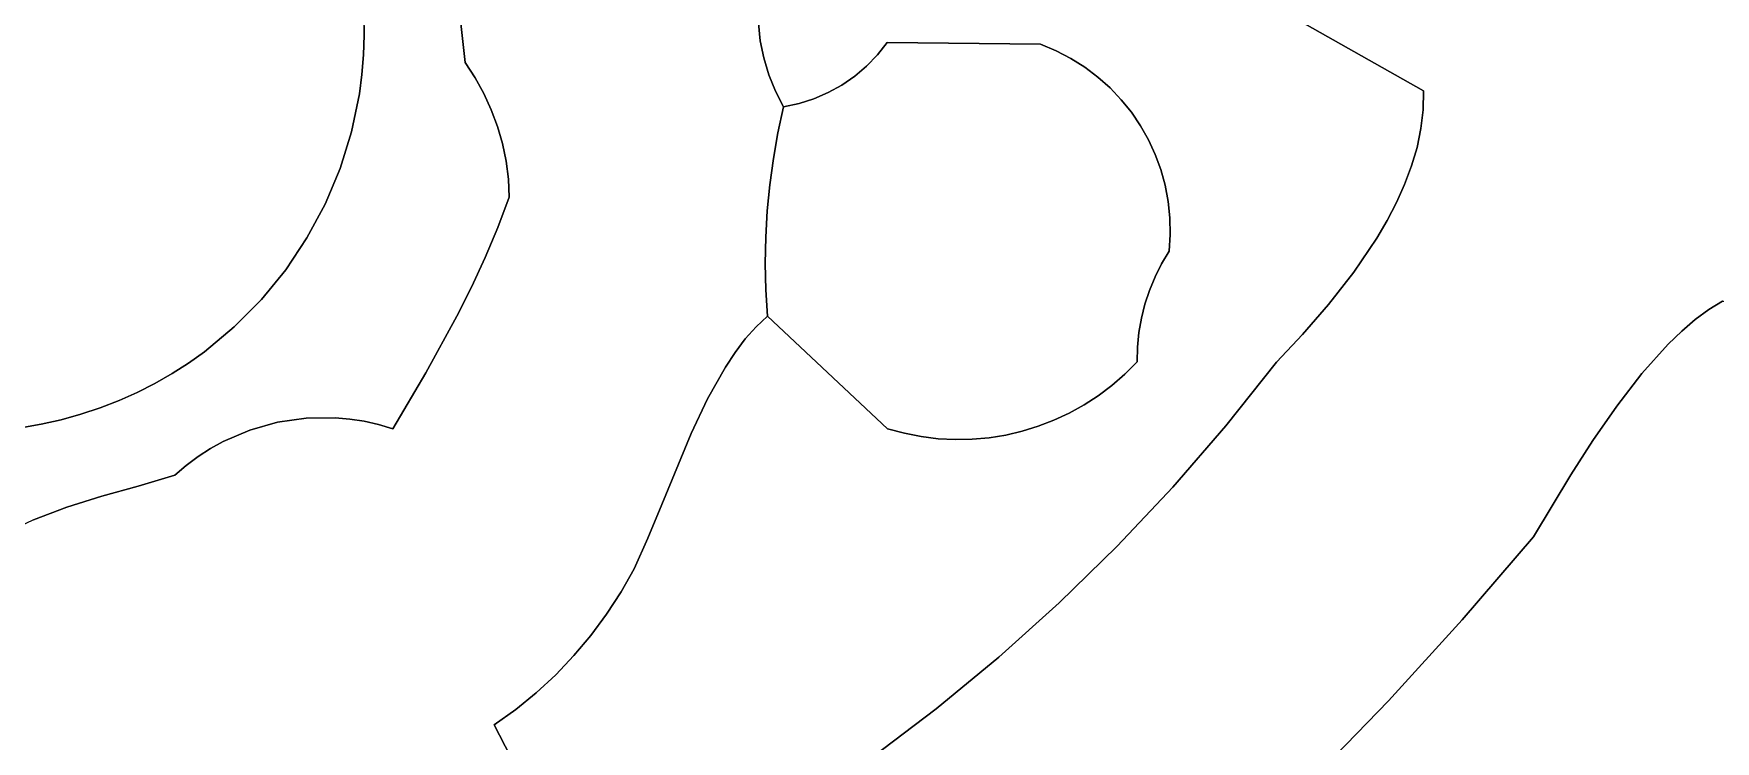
# Model space of a CAD drawing. Header units: inches. Extents: x 37.5 to 70.3, y 17.4 to 61.6.
# Drawn here: x 55.902 to 59.301, y 38.758 to 40.187 of the extents above; entities that cross this region are included whole.
import ezdxf

# ---------------------------------------------------------------- set-up
doc = ezdxf.new("R2010")
doc.units = ezdxf.units.IN
doc.layers.add('SURFACES_FOR_SKETCHUP', color=7, linetype='Continuous')

msp = doc.modelspace()

# ---------------------------------------------------------------- linework, layer by layer
at = {"layer": 'SURFACES_FOR_SKETCHUP'}
for points, invisible_edges in [([(58.1393, 41.606), (58.7106, 40.0717), (58.3012, 41.7128)], 3), ([(59.7893, 40.9385), (58.3012, 41.7128), (58.7106, 40.0717)], 11), ([(57.9761, 41.5013), (58.7106, 40.0717), (58.1393, 41.606)], 3), ([(58.7106, 40.0717), (57.9761, 41.5013), (57.6644, 40.6631)], 3), ([(54.9787, 39.9959), (56.5458, 40.3861), (55.5671, 40.9746)], 11), ([(59.8145, 40.9128), (59.7893, 40.9385), (58.7106, 40.0717)], 10), ([(59.8421, 40.8888), (59.8145, 40.9128), (58.7106, 40.0717)], 10), ([(58.7106, 40.0717), (59.315, 39.6473), (59.8421, 40.8888)], 11), ([(57.627, 40.1692), (57.6644, 40.6631), (57.3767, 40.3142)], 11), ([(57.9369, 40.1657), (57.6644, 40.6631), (57.627, 40.1692)], 3), ([(57.9684, 40.1526), (57.6644, 40.6631), (57.9369, 40.1657)], 3), ([(57.9982, 40.1371), (57.6644, 40.6631), (57.9684, 40.1526)], 3), ([(57.6644, 40.6631), (57.9982, 40.1371), (58.7106, 40.0717)], 3), ([(55.9573, 39.4075), (56.5458, 40.3861), (54.9787, 39.9959)], 11), ([(56.4542, 39.775), (56.5458, 40.3861), (55.9573, 39.4075)], 11), ([(56.4542, 39.775), (56.491, 39.8432), (56.5458, 40.3861)], 10), ([(56.5548, 40.3456), (56.5458, 40.3861), (56.491, 39.8432)], 10), ([(56.491, 39.8432), (56.521, 39.9147), (56.5548, 40.3456)], 10), ([(56.5617, 40.305), (56.5548, 40.3456), (56.521, 39.9147)], 10), ([(57.3767, 40.3142), (57.37, 40.2789), (57.627, 40.1692)], 10), ([(56.521, 39.9147), (56.5442, 39.9891), (56.5617, 40.305)], 10), ([(56.5665, 40.2646), (56.5617, 40.305), (56.5442, 39.9891)], 10), ([(57.37, 40.2789), (57.3668, 40.2434), (57.627, 40.1692)], 10), ([(56.5601, 40.0658), (56.5665, 40.2646), (56.5442, 39.9891)], 3), ([(56.5692, 40.2243), (56.5665, 40.2646), (56.5601, 40.0658)], 10), ([(56.8116, 40.0665), (57.3668, 40.2434), (56.7653, 40.2074)], 11), ([(57.3668, 40.2434), (56.8116, 40.0665), (57.3669, 40.208)], 3), ([(57.6072, 40.1442), (57.627, 40.1692), (57.3668, 40.2434)], 10), ([(57.3669, 40.208), (57.6072, 40.1442), (57.3668, 40.2434)], 3), ([(56.5692, 40.2243), (56.5601, 40.0658), (56.5699, 40.1842)], 3), ([(56.5699, 40.1842), (56.7653, 40.2074), (56.5692, 40.2243)], 3), ([(56.8267, 40.0336), (57.3669, 40.208), (56.8116, 40.0665)], 3), ([(57.3669, 40.208), (56.8267, 40.0336), (57.3704, 40.1728)], 3), ([(57.3704, 40.1728), (57.5611, 40.1011), (57.3669, 40.208)], 3), ([(57.5851, 40.1214), (57.3669, 40.208), (57.5611, 40.1011)], 3), ([(57.6072, 40.1442), (57.3669, 40.208), (57.5851, 40.1214)], 3), ([(56.5601, 40.0658), (56.5653, 40.1049), (56.5699, 40.1842)], 10), ([(56.5686, 40.1444), (56.5699, 40.1842), (56.5653, 40.1049)], 2), ([(56.5699, 40.1842), (56.5686, 40.1444), (56.7653, 40.2074)], 10), ([(56.7738, 40.1286), (56.7653, 40.2074), (56.5686, 40.1444)], 10), ([(56.7653, 40.2074), (56.7738, 40.1286), (56.7939, 40.0982)], 8), ([(56.7653, 40.2074), (56.7939, 40.0982), (56.8116, 40.0665)], 9), ([(56.5653, 40.1049), (56.7738, 40.1286), (56.5686, 40.1444)], 3), ([(56.8393, 39.9998), (57.3704, 40.1728), (56.8267, 40.0336)], 3), ([(57.3704, 40.1728), (56.8393, 39.9998), (57.3773, 40.138)], 3), ([(57.5352, 40.0832), (57.5611, 40.1011), (57.3704, 40.1728)], 10), ([(57.3704, 40.1728), (57.3773, 40.138), (57.5352, 40.0832)], 10), ([(57.9369, 40.1657), (57.5851, 40.1214), (57.5611, 40.1011)], 9), ([(57.5611, 40.1011), (58.1569, 39.6689), (57.9369, 40.1657)], 11), ([(57.9369, 40.1657), (57.6072, 40.1442), (57.5851, 40.1214)], 9), ([(57.9369, 40.1657), (57.627, 40.1692), (57.6072, 40.1442)], 8), ([(57.9369, 40.1657), (58.1569, 39.6689), (57.9684, 40.1526)], 3), ([(57.9684, 40.1526), (58.1569, 39.6689), (57.9982, 40.1371)], 3), ([(56.7738, 40.1286), (56.5601, 40.0658), (56.7939, 40.0982)], 3), ([(56.5601, 40.0658), (56.7738, 40.1286), (56.5653, 40.1049)], 3), ([(56.8493, 39.9651), (57.3773, 40.138), (56.8393, 39.9998)], 3), ([(57.3773, 40.138), (56.8493, 39.9651), (57.3874, 40.104)], 3), ([(57.3773, 40.138), (57.3874, 40.104), (57.5077, 40.068)], 10), ([(57.5352, 40.0832), (57.3773, 40.138), (57.5077, 40.068)], 3), ([(58.0264, 40.1192), (58.7106, 40.0717), (57.9982, 40.1371)], 3), ([(57.9982, 40.1371), (58.1569, 39.6689), (58.0264, 40.1192)], 3), ([(58.0528, 40.0993), (58.7106, 40.0717), (58.0264, 40.1192)], 3), ([(58.0264, 40.1192), (58.1569, 39.6689), (58.0528, 40.0993)], 3), ([(56.7939, 40.0982), (56.5601, 40.0658), (56.8116, 40.0665)], 3), ([(57.3968, 39.9348), (57.3874, 40.104), (56.8493, 39.9651)], 11), ([(57.3814, 39.7763), (58.1477, 39.6411), (57.5611, 40.1011)], 11), ([(57.5611, 40.1011), (57.5352, 40.0832), (57.3814, 39.7763)], 10), ([(57.3845, 39.8293), (57.3814, 39.7763), (57.5352, 40.0832)], 10), ([(57.3845, 39.8293), (57.5352, 40.0832), (57.3896, 39.8822)], 3), ([(57.4061, 39.9872), (57.4008, 40.071), (57.3874, 40.104)], 9), ([(57.4061, 39.9872), (57.3874, 40.104), (57.3968, 39.9348)], 3), ([(57.3874, 40.104), (57.4008, 40.071), (57.4788, 40.0555)], 10), ([(57.5077, 40.068), (57.3874, 40.104), (57.4788, 40.0555)], 3), ([(57.5077, 40.068), (57.3896, 39.8822), (57.5352, 40.0832)], 3), ([(58.1569, 39.6689), (57.5611, 40.1011), (58.1477, 39.6411)], 3), ([(58.0773, 40.0774), (58.7106, 40.0717), (58.0528, 40.0993)], 3), ([(58.0528, 40.0993), (58.1569, 39.6689), (58.0773, 40.0774)], 3), ([(58.0773, 40.0774), (58.0998, 40.0537), (58.7106, 40.0717)], 10), ([(58.0773, 40.0774), (58.1569, 39.6689), (58.0998, 40.0537)], 3), ([(56.8116, 40.0665), (56.5442, 39.9891), (56.8267, 40.0336)], 3), ([(56.5442, 39.9891), (56.8116, 40.0665), (56.5601, 40.0658)], 3), ([(57.3896, 39.8822), (57.5077, 40.068), (57.3968, 39.9348)], 3), ([(57.4788, 40.0555), (57.3968, 39.9348), (57.5077, 40.068)], 3), ([(57.4061, 39.9872), (57.3968, 39.9348), (57.4788, 40.0555)], 10), ([(57.4061, 39.9872), (57.4174, 40.0392), (57.4008, 40.071)], 8), ([(57.4486, 40.0459), (57.4788, 40.0555), (57.4008, 40.071)], 10), ([(57.4174, 40.0392), (57.4486, 40.0459), (57.4008, 40.071)], 2), ([(57.4486, 40.0459), (57.4061, 39.9872), (57.4788, 40.0555)], 3), ([(57.4174, 40.0392), (57.4061, 39.9872), (57.4486, 40.0459)], 2), ([(58.0998, 40.0537), (58.1203, 40.0283), (58.7106, 40.0717)], 10), ([(58.0998, 40.0537), (58.1569, 39.6689), (58.1203, 40.0283)], 3), ([(58.1203, 40.0283), (58.1386, 40.0013), (58.7106, 40.0717)], 10), ([(58.1386, 40.0013), (58.1546, 39.973), (58.7106, 40.0717)], 10), ([(58.1546, 39.973), (58.1684, 39.9434), (58.7106, 40.0717)], 10), ([(58.7099, 40.0335), (58.7106, 40.0717), (58.1684, 39.9434)], 10), ([(58.7099, 40.0335), (59.315, 39.6473), (58.7106, 40.0717)], 3), ([(56.8267, 40.0336), (56.5442, 39.9891), (56.8393, 39.9998)], 3), ([(58.1682, 39.6961), (58.1203, 40.0283), (58.1569, 39.6689)], 3), ([(58.1203, 40.0283), (58.1682, 39.6961), (58.1386, 40.0013)], 3), ([(58.7055, 39.9955), (58.7099, 40.0335), (58.1684, 39.9434)], 10), ([(58.7055, 39.9955), (59.2874, 39.6304), (58.7099, 40.0335)], 3), ([(59.315, 39.6473), (58.7099, 40.0335), (59.2874, 39.6304)], 3), ([(54.9787, 39.9959), (55.3462, 39.499), (55.9573, 39.4075)], 11), ([(56.5442, 39.9891), (56.521, 39.9147), (56.8566, 39.9296)], 10), ([(56.8393, 39.9998), (56.5442, 39.9891), (56.8493, 39.9651)], 3), ([(56.8493, 39.9651), (56.5442, 39.9891), (56.8566, 39.9296)], 3), ([(58.1386, 40.0013), (58.1682, 39.6961), (58.1546, 39.973)], 3), ([(58.1546, 39.973), (58.1682, 39.6961), (58.1684, 39.9434)], 3), ([(58.6976, 39.9576), (58.7055, 39.9955), (58.1684, 39.9434)], 10), ([(58.6976, 39.9576), (59.2599, 39.61), (58.7055, 39.9955)], 3), ([(59.2874, 39.6304), (58.7055, 39.9955), (59.2599, 39.61)], 3), ([(56.8566, 39.9296), (57.3968, 39.9348), (56.8493, 39.9651)], 3), ([(58.1684, 39.9434), (58.1682, 39.6961), (58.1797, 39.9127)], 3), ([(58.1684, 39.9434), (58.1797, 39.9127), (58.6976, 39.9576)], 10), ([(58.6865, 39.9201), (58.6976, 39.9576), (58.1797, 39.9127)], 10), ([(58.6865, 39.9201), (59.2325, 39.5865), (58.6976, 39.9576)], 3), ([(59.2599, 39.61), (58.6976, 39.9576), (59.2325, 39.5865)], 3), ([(56.521, 39.9147), (56.491, 39.8432), (56.814, 39.735)], 10), ([(56.8566, 39.9296), (56.521, 39.9147), (56.8612, 39.8936)], 3), ([(56.8397, 39.7955), (56.8612, 39.8936), (56.521, 39.9147)], 11), ([(56.814, 39.735), (56.8397, 39.7955), (56.521, 39.9147)], 10), ([(56.8566, 39.9296), (56.8612, 39.8936), (57.3968, 39.9348)], 10), ([(57.3896, 39.8822), (57.3968, 39.9348), (56.8612, 39.8936)], 10), ([(58.1797, 39.9127), (58.1682, 39.6961), (58.1884, 39.881)], 3), ([(58.6725, 39.8829), (58.6865, 39.9201), (58.1797, 39.9127)], 10), ([(58.6559, 39.8462), (58.6725, 39.8829), (58.1797, 39.9127)], 10), ([(58.1797, 39.9127), (58.1884, 39.881), (58.6559, 39.8462)], 10), ([(58.6725, 39.8829), (59.2053, 39.5601), (58.6865, 39.9201)], 3), ([(59.2325, 39.5865), (58.6865, 39.9201), (59.2053, 39.5601)], 3), ([(56.8631, 39.8573), (56.8612, 39.8936), (56.8397, 39.7955)], 2), ([(56.8612, 39.8936), (56.8631, 39.8573), (57.3896, 39.8822)], 10), ([(57.3845, 39.8293), (57.3896, 39.8822), (56.8631, 39.8573)], 10), ([(58.1884, 39.881), (58.1682, 39.6961), (58.1946, 39.8485)], 3), ([(58.6371, 39.81), (58.6559, 39.8462), (58.1884, 39.881)], 10), ([(58.6371, 39.81), (58.1884, 39.881), (58.6162, 39.7745)], 3), ([(58.1946, 39.8485), (58.6162, 39.7745), (58.1884, 39.881)], 3), ([(58.6559, 39.8462), (59.1522, 39.5007), (58.6725, 39.8829)], 3), ([(59.2053, 39.5601), (58.6725, 39.8829), (59.1522, 39.5007)], 3), ([(56.491, 39.8432), (56.4542, 39.775), (56.7864, 39.6755)], 10), ([(56.7864, 39.6755), (56.814, 39.735), (56.491, 39.8432)], 10), ([(56.8631, 39.8573), (56.8397, 39.7955), (57.3805, 39.7232)], 10), ([(57.3814, 39.7763), (56.8631, 39.8573), (57.3805, 39.7232)], 3), ([(57.3814, 39.7763), (57.3845, 39.8293), (56.8631, 39.8573)], 10), ([(58.1946, 39.8485), (58.1682, 39.6961), (58.1981, 39.8154)], 3), ([(58.6162, 39.7745), (58.1946, 39.8485), (58.5697, 39.7057)], 3), ([(58.1981, 39.8154), (58.5697, 39.7057), (58.1946, 39.8485)], 3), ([(58.6371, 39.81), (59.1522, 39.5007), (58.6559, 39.8462)], 3), ([(58.1814, 39.7223), (58.1981, 39.8154), (58.1682, 39.6961)], 3), ([(58.1988, 39.7817), (58.1981, 39.8154), (58.1814, 39.7223)], 10), ([(58.1988, 39.7817), (58.5697, 39.7057), (58.1981, 39.8154)], 3), ([(58.6162, 39.7745), (59.1012, 39.4348), (58.6371, 39.81)], 3), ([(59.1522, 39.5007), (58.6371, 39.81), (59.1012, 39.4348)], 3), ([(56.4542, 39.775), (55.9573, 39.4075), (56.4112, 39.7105)], 3), ([(56.4112, 39.7105), (56.7571, 39.617), (56.4542, 39.775)], 3), ([(56.7864, 39.6755), (56.4542, 39.775), (56.7571, 39.617)], 3), ([(56.814, 39.735), (57.2999, 39.5141), (56.8397, 39.7955)], 3), ([(57.3194, 39.5436), (57.3805, 39.7232), (56.8397, 39.7955)], 11), ([(57.3194, 39.5436), (56.8397, 39.7955), (57.2999, 39.5141)], 3), ([(57.3805, 39.7232), (57.6957, 39.3736), (57.3814, 39.7763)], 3), ([(58.1477, 39.6411), (57.3814, 39.7763), (57.7644, 39.3677)], 11), ([(57.7301, 39.3694), (57.3814, 39.7763), (57.6957, 39.3736)], 3), ([(57.7644, 39.3677), (57.3814, 39.7763), (57.7301, 39.3694)], 3), ([(58.1967, 39.7477), (58.1988, 39.7817), (58.1814, 39.7223)], 2), ([(58.1967, 39.7477), (58.5188, 39.6406), (58.1988, 39.7817)], 3), ([(58.5697, 39.7057), (58.1988, 39.7817), (58.5188, 39.6406)], 3), ([(58.5697, 39.7057), (59.1012, 39.4348), (58.6162, 39.7745)], 3), ([(56.7864, 39.6755), (57.2638, 39.4496), (56.814, 39.735)], 3), ([(57.2999, 39.5141), (56.814, 39.735), (57.2638, 39.4496)], 3), ([(58.1814, 39.7223), (58.4136, 39.524), (58.1967, 39.7477)], 3), ([(58.466, 39.5798), (58.1967, 39.7477), (58.4136, 39.524)], 3), ([(58.5188, 39.6406), (58.1967, 39.7477), (58.466, 39.5798)], 3), ([(55.9974, 39.4186), (56.4112, 39.7105), (55.9573, 39.4075)], 3), ([(56.4112, 39.7105), (55.9974, 39.4186), (56.3621, 39.6504)], 3), ([(56.4112, 39.7105), (56.3621, 39.6504), (56.5112, 39.4116)], 10), ([(56.5112, 39.4116), (56.6944, 39.5021), (56.4112, 39.7105)], 11), ([(56.7571, 39.617), (56.4112, 39.7105), (56.6944, 39.5021)], 3), ([(57.34, 39.5708), (57.3805, 39.7232), (57.3194, 39.5436)], 3), ([(57.3805, 39.7232), (57.34, 39.5708), (57.3817, 39.67)], 3), ([(57.6957, 39.3736), (57.3805, 39.7232), (57.6615, 39.3803)], 3), ([(57.3817, 39.67), (57.6276, 39.3894), (57.3805, 39.7232)], 3), ([(57.6615, 39.3803), (57.3805, 39.7232), (57.6276, 39.3894)], 3), ([(58.1682, 39.6961), (58.4136, 39.524), (58.1814, 39.7223)], 3), ([(58.5188, 39.6406), (59.0084, 39.2967), (58.5697, 39.7057)], 3), ([(59.053, 39.3658), (58.5697, 39.7057), (59.0084, 39.2967)], 3), ([(59.1012, 39.4348), (58.5697, 39.7057), (59.053, 39.3658)], 3), ([(56.7571, 39.617), (57.2638, 39.4496), (56.7864, 39.6755)], 3), ([(57.3618, 39.5953), (57.3817, 39.67), (57.34, 39.5708)], 3), ([(57.3618, 39.5953), (57.3849, 39.6168), (57.3817, 39.67)], 8), ([(57.3849, 39.6168), (57.6276, 39.3894), (57.3817, 39.67)], 2), ([(58.1477, 39.6411), (58.4136, 39.524), (58.1569, 39.6689)], 3), ([(58.1569, 39.6689), (58.4136, 39.524), (58.1682, 39.6961)], 3), ([(55.9974, 39.4186), (56.0364, 39.4315), (56.3621, 39.6504)], 10), ([(56.3073, 39.5951), (56.3621, 39.6504), (56.0364, 39.4315)], 10), ([(56.3073, 39.5951), (56.4526, 39.411), (56.3621, 39.6504)], 3), ([(56.5112, 39.4116), (56.3621, 39.6504), (56.4526, 39.411)], 3), ([(57.7987, 39.3684), (58.1477, 39.6411), (57.7644, 39.3677)], 3), ([(57.8326, 39.3714), (58.1477, 39.6411), (57.7987, 39.3684)], 3), ([(57.8663, 39.3768), (58.1477, 39.6411), (57.8326, 39.3714)], 3), ([(57.8994, 39.3844), (58.1477, 39.6411), (57.8663, 39.3768)], 3), ([(57.8994, 39.3844), (57.9319, 39.3944), (58.1477, 39.6411)], 10), ([(58.1406, 39.6126), (58.1477, 39.6411), (57.9319, 39.3944)], 10), ([(58.1477, 39.6411), (58.1406, 39.6126), (58.4136, 39.524)], 10), ([(58.466, 39.5798), (59.0084, 39.2967), (58.5188, 39.6406)], 3), ([(59.2874, 39.6304), (59.2599, 39.61), (59.3784, 39.6261)], 10), ([(59.3784, 39.6261), (59.315, 39.6473), (59.2874, 39.6304)], 8), ([(56.6944, 39.5021), (57.2309, 39.38), (56.7571, 39.617)], 3), ([(57.2638, 39.4496), (56.7571, 39.617), (57.2309, 39.38)], 3), ([(57.3849, 39.6168), (57.3618, 39.5953), (57.6276, 39.3894)], 2), ([(57.9319, 39.3944), (57.9637, 39.4066), (58.1406, 39.6126)], 10), ([(57.9637, 39.4066), (57.9947, 39.421), (58.1406, 39.6126)], 10), ([(57.9947, 39.421), (58.0246, 39.4375), (58.1406, 39.6126)], 10), ([(58.1357, 39.5837), (58.1406, 39.6126), (58.0246, 39.4375)], 10), ([(58.1406, 39.6126), (58.1357, 39.5837), (58.4136, 39.524)], 10), ([(59.1522, 39.5007), (59.44, 39.6009), (59.2053, 39.5601)], 3), ([(59.44, 39.6009), (59.1522, 39.5007), (59.4997, 39.5717)], 3), ([(59.2053, 39.5601), (59.44, 39.6009), (59.2325, 39.5865)], 3), ([(59.2325, 39.5865), (59.3784, 39.6261), (59.2599, 39.61)], 3), ([(59.3784, 39.6261), (59.2325, 39.5865), (59.44, 39.6009)], 3), ([(56.0364, 39.4315), (56.0744, 39.4462), (56.3073, 39.5951)], 10), ([(56.247, 39.545), (56.3073, 39.5951), (56.0744, 39.4462)], 10), ([(56.247, 39.545), (56.3948, 39.4026), (56.3073, 39.5951)], 3), ([(56.4526, 39.411), (56.3073, 39.5951), (56.3948, 39.4026)], 3), ([(57.3194, 39.5436), (57.6276, 39.3894), (57.34, 39.5708)], 3), ([(57.34, 39.5708), (57.6276, 39.3894), (57.3618, 39.5953)], 3), ([(58.0246, 39.4375), (58.0535, 39.4562), (58.1357, 39.5837)], 10), ([(58.0811, 39.477), (58.1357, 39.5837), (58.0535, 39.4562)], 3), ([(58.1357, 39.5837), (58.0811, 39.477), (58.1329, 39.5544)], 3), ([(58.1329, 39.5544), (58.4136, 39.524), (58.1357, 39.5837)], 3), ([(58.4136, 39.524), (58.933, 39.1711), (58.466, 39.5798)], 3), ([(59.0084, 39.2967), (58.466, 39.5798), (58.933, 39.1711)], 3), ([(59.4997, 39.5717), (59.1522, 39.5007), (59.5574, 39.5388)], 3), ([(56.1113, 39.4627), (56.247, 39.545), (56.0744, 39.4462)], 3), ([(56.1113, 39.4627), (56.147, 39.4809), (56.247, 39.545)], 10), ([(56.2149, 39.5221), (56.247, 39.545), (56.147, 39.4809)], 10), ([(56.2149, 39.5221), (56.3386, 39.3868), (56.247, 39.545)], 3), ([(56.3948, 39.4026), (56.247, 39.545), (56.3386, 39.3868)], 3), ([(57.2999, 39.5141), (57.6276, 39.3894), (57.3194, 39.5436)], 3), ([(58.1074, 39.4999), (58.1329, 39.5544), (58.0811, 39.477)], 3), ([(58.1074, 39.4999), (58.1322, 39.5248), (58.1329, 39.5544)], 8), ([(58.1322, 39.5248), (58.4136, 39.524), (58.1329, 39.5544)], 3), ([(59.5574, 39.5388), (59.1012, 39.4348), (59.6127, 39.5021)], 3), ([(59.1012, 39.4348), (59.5574, 39.5388), (59.1522, 39.5007)], 3), ([(55.3462, 39.499), (55.4144, 39.4623), (55.9573, 39.4075)], 10), ([(56.1816, 39.5007), (56.2149, 39.5221), (56.147, 39.4809)], 2), ([(56.147, 39.4809), (56.259, 39.3494), (56.1816, 39.5007)], 3), ([(56.1816, 39.5007), (56.2848, 39.3637), (56.2149, 39.5221)], 3), ([(56.2848, 39.3637), (56.1816, 39.5007), (56.259, 39.3494)], 3), ([(56.3386, 39.3868), (56.2149, 39.5221), (56.2848, 39.3637)], 3), ([(56.5406, 39.4091), (56.6944, 39.5021), (56.5112, 39.4116)], 3), ([(56.5699, 39.4045), (56.6944, 39.5021), (56.5406, 39.4091)], 3), ([(56.599, 39.398), (56.6944, 39.5021), (56.5699, 39.4045)], 3), ([(56.6278, 39.3894), (56.6944, 39.5021), (56.599, 39.398)], 2), ([(56.6278, 39.3894), (57.1434, 39.1687), (56.6944, 39.5021)], 3), ([(57.1715, 39.2368), (56.6944, 39.5021), (57.1434, 39.1687)], 3), ([(57.2309, 39.38), (56.6944, 39.5021), (57.1715, 39.2368)], 3), ([(57.2638, 39.4496), (57.6276, 39.3894), (57.2999, 39.5141)], 3), ([(58.1074, 39.4999), (58.0811, 39.477), (58.2041, 39.2713)], 10), ([(58.1074, 39.4999), (58.3114, 39.3954), (58.1322, 39.5248)], 3), ([(58.3114, 39.3954), (58.1074, 39.4999), (58.2041, 39.2713)], 3), ([(58.4136, 39.524), (58.1322, 39.5248), (58.3114, 39.3954)], 3), ([(58.3114, 39.3954), (58.7891, 39.0034), (58.4136, 39.524)], 3), ([(58.7891, 39.0034), (58.933, 39.1711), (58.4136, 39.524)], 10), ([(59.053, 39.3658), (59.6127, 39.5021), (59.1012, 39.4348)], 3), ([(59.6127, 39.5021), (59.053, 39.3658), (59.6656, 39.4619)], 3), ([(55.9573, 39.4075), (55.4144, 39.4623), (55.9168, 39.3985)], 3), ([(55.4859, 39.4322), (55.9168, 39.3985), (55.4144, 39.4623)], 3), ([(56.0744, 39.4462), (56.1872, 39.2961), (56.1113, 39.4627)], 3), ([(56.1113, 39.4627), (56.2101, 39.3156), (56.147, 39.4809)], 3), ([(56.2101, 39.3156), (56.1113, 39.4627), (56.1872, 39.2961)], 3), ([(56.234, 39.3334), (56.147, 39.4809), (56.2101, 39.3156)], 3), ([(56.259, 39.3494), (56.147, 39.4809), (56.234, 39.3334)], 3), ([(58.0811, 39.477), (58.0535, 39.4562), (58.2041, 39.2713)], 10), ([(59.6656, 39.4619), (59.053, 39.3658), (59.7159, 39.4182)], 3), ([(55.9168, 39.3985), (55.4859, 39.4322), (55.8762, 39.3916)], 3), ([(55.9974, 39.4186), (56.0399, 39.2531), (56.0364, 39.4315)], 3), ([(56.0364, 39.4315), (56.1131, 39.2738), (56.0744, 39.4462)], 3), ([(56.1131, 39.2738), (56.0364, 39.4315), (56.0399, 39.2531)], 3), ([(56.1131, 39.2738), (56.1872, 39.2961), (56.0744, 39.4462)], 10), ([(57.2309, 39.38), (57.6276, 39.3894), (57.2638, 39.4496)], 3), ([(58.0246, 39.4375), (57.9947, 39.421), (58.2041, 39.2713)], 10), ([(58.0535, 39.4562), (58.0246, 39.4375), (58.2041, 39.2713)], 10), ([(55.8762, 39.3916), (55.9688, 39.2313), (55.9168, 39.3985)], 3), ([(55.9168, 39.3985), (55.9688, 39.2313), (55.9573, 39.4075)], 3), ([(55.9573, 39.4075), (56.0399, 39.2531), (55.9974, 39.4186)], 3), ([(56.0399, 39.2531), (55.9573, 39.4075), (55.9688, 39.2313)], 3), ([(56.3948, 39.4026), (56.3386, 39.3868), (56.8326, 38.7916)], 10), ([(56.3948, 39.4026), (56.8326, 38.7916), (56.4526, 39.411)], 3), ([(56.4526, 39.411), (56.8326, 38.7916), (56.5112, 39.4116)], 3), ([(56.5112, 39.4116), (56.8326, 38.7916), (56.5406, 39.4091)], 3), ([(56.5699, 39.4045), (56.5406, 39.4091), (56.8326, 38.7916)], 10), ([(56.599, 39.398), (56.5699, 39.4045), (56.8326, 38.7916)], 10), ([(56.6278, 39.3894), (56.599, 39.398), (56.8326, 38.7916)], 10), ([(57.9319, 39.3944), (57.8994, 39.3844), (58.0917, 39.1521)], 10), ([(57.9637, 39.4066), (57.9319, 39.3944), (58.0917, 39.1521)], 10), ([(57.9947, 39.421), (57.9637, 39.4066), (58.0917, 39.1521)], 10), ([(58.0917, 39.1521), (58.2041, 39.2713), (57.9947, 39.421)], 10), ([(58.2041, 39.2713), (58.7891, 39.0034), (58.3114, 39.3954)], 3), ([(59.0084, 39.2967), (59.7159, 39.4182), (59.053, 39.3658)], 3), ([(59.7159, 39.4182), (59.0084, 39.2967), (59.7633, 39.3712)], 3), ([(55.9688, 39.2313), (55.8762, 39.3916), (55.9013, 39.2055)], 3), ([(56.2848, 39.3637), (56.259, 39.3494), (56.8326, 38.7916)], 10), ([(56.3386, 39.3868), (56.2848, 39.3637), (56.8326, 38.7916)], 10), ([(57.0889, 39.06), (57.1153, 39.1067), (56.6278, 39.3894)], 10), ([(57.028, 38.9722), (57.0598, 39.0151), (56.6278, 39.3894)], 10), ([(56.9936, 38.9315), (57.028, 38.9722), (56.6278, 39.3894)], 10), ([(56.8762, 38.8228), (56.9176, 38.8566), (56.6278, 39.3894)], 10), ([(56.8326, 38.7916), (56.8762, 38.8228), (56.6278, 39.3894)], 10), ([(56.9568, 38.8929), (56.9936, 38.9315), (56.6278, 39.3894)], 10), ([(57.0598, 39.0151), (57.0889, 39.06), (56.6278, 39.3894)], 10), ([(56.9176, 38.8566), (56.9568, 38.8929), (56.6278, 39.3894)], 10), ([(57.1434, 39.1687), (56.6278, 39.3894), (57.1153, 39.1067)], 3), ([(57.1715, 39.2368), (57.6276, 39.3894), (57.2309, 39.38)], 3), ([(57.6276, 39.3894), (57.1715, 39.2368), (57.7261, 38.8241)], 11), ([(57.6615, 39.3803), (57.6276, 39.3894), (57.7261, 38.8241)], 10), ([(57.7261, 38.8241), (57.8526, 38.9283), (57.6615, 39.3803)], 10), ([(57.6957, 39.3736), (57.6615, 39.3803), (57.8526, 38.9283)], 10), ([(57.7301, 39.3694), (57.6957, 39.3736), (57.8526, 38.9283)], 10), ([(57.7644, 39.3677), (57.7301, 39.3694), (57.8526, 38.9283)], 10), ([(57.7987, 39.3684), (57.7644, 39.3677), (57.9745, 39.0377)], 10), ([(57.8526, 38.9283), (57.9745, 39.0377), (57.7644, 39.3677)], 10), ([(57.8326, 39.3714), (57.7987, 39.3684), (57.9745, 39.0377)], 10), ([(57.8663, 39.3768), (57.8326, 39.3714), (57.9745, 39.0377)], 10), ([(57.8994, 39.3844), (57.8663, 39.3768), (58.0917, 39.1521)], 10), ([(57.9745, 39.0377), (58.0917, 39.1521), (57.8663, 39.3768)], 10), ([(58.7891, 39.0034), (59.7633, 39.3712), (58.933, 39.1711)], 3), ([(58.7891, 39.0034), (60.2509, 37.8714), (59.7633, 39.3712)], 11), ([(58.933, 39.1711), (59.7633, 39.3712), (59.0084, 39.2967)], 3), ([(56.2101, 39.3156), (56.8326, 38.7916), (56.234, 39.3334)], 3), ([(56.234, 39.3334), (56.8326, 38.7916), (56.259, 39.3494)], 3), ([(56.1872, 39.2961), (56.1131, 39.2738), (56.2948, 38.4781)], 10), ([(56.1872, 39.2961), (56.8326, 38.7916), (56.2101, 39.3156)], 3), ([(56.3686, 38.4797), (56.8326, 38.7916), (56.1872, 39.2961)], 11), ([(56.2948, 38.4781), (56.3686, 38.4797), (56.1872, 39.2961)], 10), ([(56.1131, 39.2738), (56.0399, 39.2531), (56.2177, 38.4736)], 10), ([(56.2177, 38.4736), (56.2948, 38.4781), (56.1131, 39.2738)], 10), ([(58.0917, 39.1521), (58.6401, 38.8402), (58.2041, 39.2713)], 3), ([(58.7891, 39.0034), (58.2041, 39.2713), (58.6401, 38.8402)], 3), ([(55.9688, 39.2313), (55.9013, 39.2055), (56.1387, 38.4662)], 10), ([(56.0399, 39.2531), (55.9688, 39.2313), (56.1387, 38.4662)], 10), ([(56.1387, 38.4662), (56.2177, 38.4736), (56.0399, 39.2531)], 10), ([(57.1434, 39.1687), (57.7261, 38.8241), (57.1715, 39.2368)], 3), ([(55.8693, 39.1902), (55.6954, 39.0067), (56.1387, 38.4662)], 11), ([(55.9013, 39.2055), (55.8693, 39.1902), (56.1387, 38.4662)], 10), ([(57.1434, 39.1687), (57.1153, 39.1067), (57.5952, 38.7253)], 10), ([(57.5952, 38.7253), (57.7261, 38.8241), (57.1434, 39.1687)], 10), ([(57.9745, 39.0377), (58.4861, 38.6818), (58.0917, 39.1521)], 3), ([(58.6401, 38.8402), (58.0917, 39.1521), (58.4861, 38.6818)], 3), ([(57.1153, 39.1067), (57.0889, 39.06), (57.5952, 38.7253)], 10), ([(57.0598, 39.0151), (57.4601, 38.6319), (57.0889, 39.06)], 3), ([(57.4601, 38.6319), (57.5952, 38.7253), (57.0889, 39.06)], 10), ([(57.8526, 38.9283), (58.3272, 38.5283), (57.9745, 39.0377)], 3), ([(58.4861, 38.6818), (57.9745, 39.0377), (58.3272, 38.5283)], 3), ([(55.9023, 38.4265), (55.6954, 39.0067), (55.8279, 38.4076)], 3), ([(55.9797, 38.4426), (55.6954, 39.0067), (55.9023, 38.4265)], 3), ([(56.0589, 38.4558), (55.6954, 39.0067), (55.9797, 38.4426)], 3), ([(56.0589, 38.4558), (56.1387, 38.4662), (55.6954, 39.0067)], 10), ([(57.0598, 39.0151), (57.028, 38.9722), (57.4601, 38.6319)], 10), ([(58.6401, 38.8402), (60.1261, 37.7234), (58.7891, 39.0034)], 3), ([(60.2509, 37.8714), (58.7891, 39.0034), (60.1261, 37.7234)], 3), ([(57.028, 38.9722), (56.9936, 38.9315), (57.3648, 38.5543)], 10), ([(57.4138, 38.5913), (57.028, 38.9722), (57.3648, 38.5543)], 3), ([(57.4601, 38.6319), (57.028, 38.9722), (57.4138, 38.5913)], 3), ([(56.9936, 38.9315), (56.9568, 38.8929), (57.3134, 38.521)], 10), ([(57.3134, 38.521), (57.3648, 38.5543), (56.9936, 38.9315)], 10), ([(57.7261, 38.8241), (58.1024, 38.3497), (57.8526, 38.9283)], 3), ([(58.3272, 38.5283), (57.8526, 38.9283), (58.1024, 38.3497)], 11), ([(56.9568, 38.8929), (56.9176, 38.8566), (57.2041, 38.4662)], 10), ([(57.2597, 38.4916), (57.3134, 38.521), (56.9568, 38.8929)], 10), ([(57.2597, 38.4916), (56.9568, 38.8929), (57.2041, 38.4662)], 3), ([(56.9176, 38.8566), (56.8762, 38.8228), (57.0878, 38.4276)], 10), ([(57.0878, 38.4276), (57.1467, 38.4448), (56.9176, 38.8566)], 10), ([(57.2041, 38.4662), (56.9176, 38.8566), (57.1467, 38.4448)], 3), ([(56.8762, 38.8228), (56.8326, 38.7916), (57.0275, 38.4147)], 8), ([(57.0275, 38.4147), (57.0878, 38.4276), (56.8762, 38.8228)], 10), ([(57.5952, 38.7253), (58.1024, 38.3497), (57.7261, 38.8241)], 3), ([(58.4861, 38.6818), (58.3683, 38.3458), (58.6401, 38.8402)], 3), ([(58.6401, 38.8402), (58.3683, 38.3458), (59.1945, 37.31)], 11), ([(59.1945, 37.31), (59.9965, 37.5797), (58.6401, 38.8402)], 11), ([(60.1261, 37.7234), (58.6401, 38.8402), (59.9965, 37.5797)], 3), ([(56.3984, 38.4439), (56.8326, 38.7916), (56.3686, 38.4797)], 3), ([(56.4259, 38.4066), (56.8326, 38.7916), (56.3984, 38.4439)], 3), ([(56.4511, 38.3677), (56.8326, 38.7916), (56.4259, 38.4066)], 3), ([(56.8326, 38.7916), (56.4511, 38.3677), (56.856, 38.25)], 11), ([(56.9205, 38.2904), (56.949, 38.3127), (56.8326, 38.7916)], 10), ([(56.856, 38.25), (56.8893, 38.2695), (56.8326, 38.7916)], 10), ([(56.8326, 38.7916), (56.9745, 38.3364), (57.0275, 38.4147)], 3), ([(56.8893, 38.2695), (56.9205, 38.2904), (56.8326, 38.7916)], 10), ([(56.9745, 38.3364), (56.8326, 38.7916), (56.949, 38.3127)], 3)]:
    msp.add_3dface(points, dxfattribs=dict(at, invisible_edges=invisible_edges))

doc.saveas('drawing.dxf')
